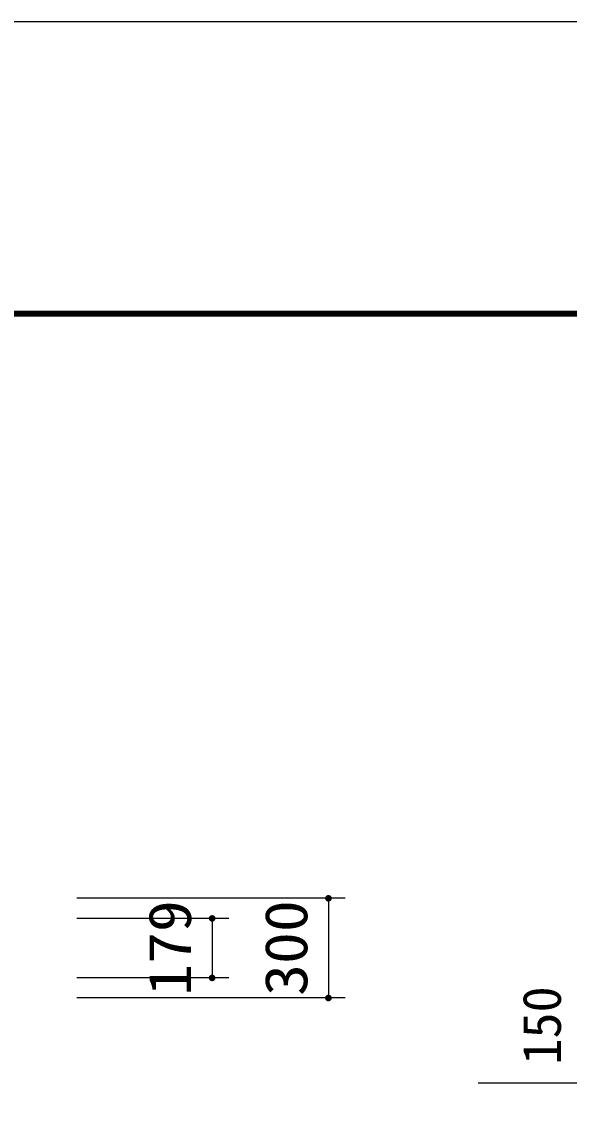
# Model space of a CAD drawing. Units: millimetres, scale not verified. Extents: x -14850 to 14850, y -10500 to 10500.
# Drawn here: x -1585 to 61, y 7195 to 10500 of the extents above; entities that cross this region are included whole.
import ezdxf
from ezdxf.enums import TextEntityAlignment as Align

# ---------------------------------------------------------------- set-up
doc = ezdxf.new("R2010")
doc.units = ezdxf.units.MM
doc.header["$LTSCALE"] = 50
for name, color, linetype, lineweight in [('0-0_製作', 5, 'Continuous', 25), ('0-4_文字', 5, 'Continuous', 25), ('0-5_図面枠', 7, 'Continuous', 25), ('0-6_Axis_waku', 7, 'Continuous', 25)]:
    doc.layers.add(name, color=color, linetype=linetype, lineweight=lineweight)
doc.styles.add('ＭＳ ゴシック', font='')
doc.styles.get('ＭＳ ゴシック').set_extended_font_data('MS Gothic')

msp = doc.modelspace()

# ---------------------------------------------------------------- linework, layer by layer
at = {"layer": '0-0_製作', "color": 2}
for p, q in [((-613.18, 7861.93), (-1420.38, 7861.93)), ((-663.18, 7861.93), (-663.18, 7561.93)), ((-963.18, 7801.43), (-1420.38, 7801.43)), ((-1013.18, 7801.43), (-1013.18, 7622.43)), ((-963.18, 7622.43), (-1420.38, 7622.43)), ((-613.18, 7561.93), (-1420.38, 7561.93))]:
    msp.add_line(p, q, dxfattribs=at)
at = {"layer": '0-0_製作'}
for points in [[(-663.18, 7861.93), (-672.23, 7866.19), (-671.62, 7867.29)], [(-663.18, 7861.93), (-671.62, 7867.29), (-670.89, 7868.31)], [(-663.18, 7861.93), (-670.89, 7868.31), (-670.03, 7869.22)], [(-663.18, 7861.93), (-670.03, 7869.22), (-669.06, 7870.02)], [(-663.18, 7861.93), (-669.06, 7870.02), (-668, 7870.69)], [(-663.18, 7861.93), (-668, 7870.69), (-666.86, 7871.23)], [(-663.18, 7861.93), (-666.86, 7871.23), (-665.67, 7871.62)], [(-663.18, 7871.93), (-665.67, 7871.62), (-664.43, 7871.85)], [(-663.18, 7861.93), (-665.67, 7871.62), (-663.18, 7871.93)], [(-662.55, 7871.91), (-663.18, 7861.93), (-663.18, 7871.93)], [(-661.31, 7871.75), (-663.18, 7861.93), (-662.55, 7871.91)], [(-660.09, 7871.44), (-663.18, 7861.93), (-661.31, 7871.75)], [(-658.92, 7870.98), (-663.18, 7861.93), (-660.09, 7871.44)], [(-657.82, 7870.37), (-663.18, 7861.93), (-658.92, 7870.98)], [(-656.81, 7869.64), (-663.18, 7861.93), (-657.82, 7870.37)], [(-655.89, 7868.78), (-663.18, 7861.93), (-656.81, 7869.64)], [(-655.09, 7867.81), (-663.18, 7861.93), (-655.89, 7868.78)], [(-654.42, 7866.75), (-663.18, 7861.93), (-655.09, 7867.81)], [(-663.18, 7861.93), (-673.18, 7861.93), (-673.16, 7862.56)], [(-663.18, 7861.93), (-673.1, 7860.68), (-673.18, 7861.93)], [(-663.18, 7861.93), (-673.16, 7862.56), (-673, 7863.81)], [(-663.18, 7851.93), (-673.1, 7860.68), (-663.18, 7861.93)], [(-663.18, 7851.93), (-672.87, 7859.44), (-673.1, 7860.68)], [(-663.18, 7861.93), (-673, 7863.81), (-672.69, 7865.02)], [(-663.18, 7851.93), (-672.48, 7858.25), (-672.87, 7859.44)], [(-663.18, 7861.93), (-672.69, 7865.02), (-672.23, 7866.19)], [(-663.18, 7851.93), (-671.94, 7857.11), (-672.48, 7858.25)], [(-663.18, 7851.93), (-671.27, 7856.05), (-671.94, 7857.11)], [(-663.18, 7851.93), (-670.47, 7855.09), (-671.27, 7856.05)], [(-663.18, 7851.93), (-669.55, 7854.23), (-670.47, 7855.09)], [(-663.18, 7851.93), (-668.54, 7853.49), (-669.55, 7854.23)], [(-663.18, 7851.93), (-667.44, 7852.88), (-668.54, 7853.49)], [(-663.18, 7851.93), (-666.27, 7852.42), (-667.44, 7852.88)], [(-663.18, 7851.93), (-665.05, 7852.11), (-666.27, 7852.42)], [(-663.18, 7851.93), (-663.81, 7851.95), (-665.05, 7852.11)], [(-653.88, 7865.61), (-663.18, 7861.93), (-654.42, 7866.75)], [(-653.49, 7864.42), (-663.18, 7861.93), (-653.88, 7865.61)], [(-653.26, 7863.18), (-663.18, 7861.93), (-653.49, 7864.42)], [(-653.18, 7861.93), (-663.18, 7861.93), (-653.26, 7863.18)], [(-653.18, 7861.93), (-663.18, 7851.93), (-663.18, 7861.93)], [(-653.2, 7861.3), (-663.18, 7851.93), (-653.18, 7861.93)], [(-653.36, 7860.06), (-663.18, 7851.93), (-653.2, 7861.3)], [(-653.67, 7858.84), (-663.18, 7851.93), (-653.36, 7860.06)], [(-654.13, 7857.67), (-663.18, 7851.93), (-653.67, 7858.84)], [(-654.74, 7856.57), (-663.18, 7851.93), (-654.13, 7857.67)], [(-655.48, 7855.56), (-663.18, 7851.93), (-654.74, 7856.57)], [(-656.33, 7854.64), (-663.18, 7851.93), (-655.48, 7855.56)], [(-657.3, 7853.84), (-663.18, 7851.93), (-656.33, 7854.64)], [(-658.36, 7853.17), (-663.18, 7851.93), (-657.3, 7853.84)], [(-659.5, 7852.63), (-663.18, 7851.93), (-658.36, 7853.17)], [(-660.69, 7852.25), (-663.18, 7851.93), (-659.5, 7852.63)], [(-661.93, 7852.01), (-663.18, 7851.93), (-660.69, 7852.25)], [(-1013.18, 7801.43), (-1023.18, 7801.43), (-1023.16, 7802.06)], [(-1013.18, 7801.43), (-1023.1, 7800.18), (-1023.18, 7801.43)], [(-1013.18, 7801.43), (-1023.16, 7802.06), (-1023, 7803.31)], [(-1013.18, 7801.43), (-1022.87, 7798.95), (-1023.1, 7800.18)], [(-1013.18, 7801.43), (-1023, 7803.31), (-1022.69, 7804.52)], [(-1013.18, 7791.43), (-1022.87, 7798.95), (-1013.18, 7801.43)], [(-1013.18, 7801.43), (-1022.69, 7804.52), (-1022.23, 7805.69)], [(-1013.18, 7801.43), (-1022.23, 7805.69), (-1021.62, 7806.79)], [(-1013.18, 7801.43), (-1021.62, 7806.79), (-1020.89, 7807.81)], [(-1013.18, 7801.43), (-1020.89, 7807.81), (-1020.03, 7808.72)], [(-1013.18, 7801.43), (-1020.03, 7808.72), (-1019.06, 7809.52)], [(-1013.18, 7801.43), (-1019.06, 7809.52), (-1018, 7810.2)], [(-1013.18, 7801.43), (-1018, 7810.2), (-1016.86, 7810.73)], [(-1013.18, 7811.43), (-1016.86, 7810.73), (-1015.67, 7811.12)], [(-1013.18, 7801.43), (-1016.86, 7810.73), (-1013.18, 7811.43)], [(-1013.18, 7811.43), (-1015.67, 7811.12), (-1014.43, 7811.35)], [(-1012.55, 7811.41), (-1013.18, 7801.43), (-1013.18, 7811.43)], [(-1011.31, 7811.26), (-1013.18, 7801.43), (-1012.55, 7811.41)], [(-1010.09, 7810.94), (-1013.18, 7801.43), (-1011.31, 7811.26)], [(-1008.92, 7810.48), (-1013.18, 7801.43), (-1010.09, 7810.94)], [(-1007.82, 7809.88), (-1013.18, 7801.43), (-1008.92, 7810.48)], [(-1006.81, 7809.14), (-1013.18, 7801.43), (-1007.82, 7809.88)], [(-1005.89, 7808.28), (-1013.18, 7801.43), (-1006.81, 7809.14)], [(-1005.09, 7807.31), (-1013.18, 7801.43), (-1005.89, 7808.28)], [(-1004.42, 7806.25), (-1013.18, 7801.43), (-1005.09, 7807.31)], [(-1003.88, 7805.11), (-1013.18, 7801.43), (-1004.42, 7806.25)], [(-1003.49, 7803.92), (-1013.18, 7801.43), (-1003.88, 7805.11)], [(-1003.26, 7802.69), (-1013.18, 7801.43), (-1003.49, 7803.92)], [(-1003.26, 7802.69), (-1003.18, 7801.43), (-1013.18, 7801.43)], [(-1003.18, 7801.43), (-1013.18, 7791.43), (-1013.18, 7801.43)], [(-1003.2, 7800.8), (-1013.18, 7791.43), (-1003.18, 7801.43)], [(-1013.18, 7791.43), (-1022.48, 7797.75), (-1022.87, 7798.95)], [(-1013.18, 7791.43), (-1021.94, 7796.61), (-1022.48, 7797.75)], [(-1013.18, 7791.43), (-1021.27, 7795.55), (-1021.94, 7796.61)], [(-1013.18, 7791.43), (-1020.47, 7794.59), (-1021.27, 7795.55)], [(-1013.18, 7791.43), (-1019.55, 7793.73), (-1020.47, 7794.59)], [(-1013.18, 7791.43), (-1018.54, 7792.99), (-1019.55, 7793.73)], [(-1013.18, 7791.43), (-1017.44, 7792.38), (-1018.54, 7792.99)], [(-1013.18, 7791.43), (-1016.27, 7791.92), (-1017.44, 7792.38)], [(-1013.18, 7791.43), (-1015.05, 7791.61), (-1016.27, 7791.92)], [(-1013.18, 7791.43), (-1013.81, 7791.45), (-1015.05, 7791.61)], [(-1003.36, 7799.56), (-1013.18, 7791.43), (-1003.2, 7800.8)], [(-1003.67, 7798.34), (-1013.18, 7791.43), (-1003.36, 7799.56)], [(-1004.13, 7797.17), (-1013.18, 7791.43), (-1003.67, 7798.34)], [(-1004.74, 7796.07), (-1013.18, 7791.43), (-1004.13, 7797.17)], [(-1005.48, 7795.06), (-1013.18, 7791.43), (-1004.74, 7796.07)], [(-1006.33, 7794.14), (-1013.18, 7791.43), (-1005.48, 7795.06)], [(-1007.3, 7793.34), (-1013.18, 7791.43), (-1006.33, 7794.14)], [(-1008.36, 7792.67), (-1013.18, 7791.43), (-1007.3, 7793.34)], [(-1009.5, 7792.13), (-1013.18, 7791.43), (-1008.36, 7792.67)], [(-1010.69, 7791.75), (-1013.18, 7791.43), (-1009.5, 7792.13)], [(-1010.69, 7791.75), (-1011.93, 7791.51), (-1013.18, 7791.43)], [(-1013.18, 7622.43), (-1023.18, 7622.43), (-1023.16, 7623.06)], [(-1013.18, 7622.43), (-1023.1, 7621.18), (-1023.18, 7622.43)], [(-1013.18, 7622.43), (-1023.16, 7623.06), (-1023, 7624.31)], [(-1013.18, 7622.43), (-1022.87, 7619.95), (-1023.1, 7621.18)], [(-1013.18, 7622.43), (-1023, 7624.31), (-1022.69, 7625.52)], [(-1013.18, 7612.43), (-1022.87, 7619.95), (-1013.18, 7622.43)], [(-1013.18, 7612.43), (-1022.48, 7618.75), (-1022.87, 7619.95)], [(-1013.18, 7622.43), (-1022.69, 7625.52), (-1022.23, 7626.69)], [(-1013.18, 7612.43), (-1021.94, 7617.61), (-1022.48, 7618.75)], [(-1013.18, 7622.43), (-1022.23, 7626.69), (-1021.62, 7627.79)], [(-1013.18, 7612.43), (-1021.27, 7616.55), (-1021.94, 7617.61)], [(-1013.18, 7622.43), (-1021.62, 7627.79), (-1020.89, 7628.81)], [(-1013.18, 7612.43), (-1020.47, 7615.59), (-1021.27, 7616.55)], [(-1013.18, 7622.43), (-1020.89, 7628.81), (-1020.03, 7629.72)], [(-1013.18, 7612.43), (-1019.55, 7614.73), (-1020.47, 7615.59)], [(-1013.18, 7622.43), (-1020.03, 7629.72), (-1019.06, 7630.52)], [(-1013.18, 7612.43), (-1018.54, 7613.99), (-1019.55, 7614.73)], [(-1013.18, 7622.43), (-1019.06, 7630.52), (-1018, 7631.2)], [(-1013.18, 7612.43), (-1017.44, 7613.38), (-1018.54, 7613.99)], [(-1013.18, 7622.43), (-1018, 7631.2), (-1016.86, 7631.73)], [(-1013.18, 7612.43), (-1016.27, 7612.92), (-1017.44, 7613.38)], [(-1013.18, 7632.43), (-1016.86, 7631.73), (-1015.67, 7632.12)], [(-1013.18, 7622.43), (-1016.86, 7631.73), (-1013.18, 7632.43)], [(-1013.18, 7612.43), (-1015.05, 7612.61), (-1016.27, 7612.92)], [(-1013.18, 7632.43), (-1015.67, 7632.12), (-1014.43, 7632.35)], [(-1013.18, 7612.43), (-1013.81, 7612.45), (-1015.05, 7612.61)], [(-1012.55, 7632.41), (-1013.18, 7622.43), (-1013.18, 7632.43)], [(-1011.31, 7632.26), (-1013.18, 7622.43), (-1012.55, 7632.41)], [(-1010.09, 7631.94), (-1013.18, 7622.43), (-1011.31, 7632.26)], [(-1008.92, 7631.48), (-1013.18, 7622.43), (-1010.09, 7631.94)], [(-1007.82, 7630.88), (-1013.18, 7622.43), (-1008.92, 7631.48)], [(-1006.81, 7630.14), (-1013.18, 7622.43), (-1007.82, 7630.88)], [(-1005.89, 7629.28), (-1013.18, 7622.43), (-1006.81, 7630.14)], [(-1005.09, 7628.31), (-1013.18, 7622.43), (-1005.89, 7629.28)], [(-1004.42, 7627.25), (-1013.18, 7622.43), (-1005.09, 7628.31)], [(-1003.88, 7626.11), (-1013.18, 7622.43), (-1004.42, 7627.25)], [(-1003.49, 7624.92), (-1013.18, 7622.43), (-1003.88, 7626.11)], [(-1003.26, 7623.69), (-1013.18, 7622.43), (-1003.49, 7624.92)], [(-1003.26, 7623.69), (-1003.18, 7622.43), (-1013.18, 7622.43)], [(-1003.18, 7622.43), (-1013.18, 7612.43), (-1013.18, 7622.43)], [(-1003.2, 7621.8), (-1013.18, 7612.43), (-1003.18, 7622.43)], [(-1003.36, 7620.56), (-1013.18, 7612.43), (-1003.2, 7621.8)], [(-1003.67, 7619.34), (-1013.18, 7612.43), (-1003.36, 7620.56)], [(-1004.13, 7618.17), (-1013.18, 7612.43), (-1003.67, 7619.34)], [(-1004.74, 7617.07), (-1013.18, 7612.43), (-1004.13, 7618.17)], [(-1005.48, 7616.06), (-1013.18, 7612.43), (-1004.74, 7617.07)], [(-1006.33, 7615.14), (-1013.18, 7612.43), (-1005.48, 7616.06)], [(-1007.3, 7614.34), (-1013.18, 7612.43), (-1006.33, 7615.14)], [(-1008.36, 7613.67), (-1013.18, 7612.43), (-1007.3, 7614.34)], [(-1009.5, 7613.13), (-1013.18, 7612.43), (-1008.36, 7613.67)], [(-1010.69, 7612.75), (-1013.18, 7612.43), (-1009.5, 7613.13)], [(-1010.69, 7612.75), (-1011.93, 7612.51), (-1013.18, 7612.43)], [(-663.18, 7561.93), (-670.03, 7569.22), (-669.06, 7570.02)], [(-663.18, 7561.93), (-669.06, 7570.02), (-668, 7570.7)], [(-663.18, 7561.93), (-668, 7570.7), (-666.86, 7571.23)], [(-663.18, 7561.93), (-666.86, 7571.23), (-665.67, 7571.62)], [(-663.18, 7571.93), (-665.67, 7571.62), (-664.43, 7571.85)], [(-663.18, 7561.93), (-665.67, 7571.62), (-663.18, 7571.93)], [(-662.55, 7571.91), (-663.18, 7561.93), (-663.18, 7571.93)], [(-661.31, 7571.76), (-663.18, 7561.93), (-662.55, 7571.91)], [(-660.09, 7571.44), (-663.18, 7561.93), (-661.31, 7571.76)], [(-658.92, 7570.98), (-663.18, 7561.93), (-660.09, 7571.44)], [(-657.82, 7570.38), (-663.18, 7561.93), (-658.92, 7570.98)], [(-656.81, 7569.64), (-663.18, 7561.93), (-657.82, 7570.38)], [(-655.89, 7568.78), (-663.18, 7561.93), (-656.81, 7569.64)], [(-663.18, 7561.93), (-673.18, 7561.93), (-673.16, 7562.56)], [(-663.18, 7561.93), (-673.1, 7560.68), (-673.18, 7561.93)], [(-663.18, 7561.93), (-673.16, 7562.56), (-673, 7563.81)], [(-663.18, 7551.93), (-673.1, 7560.68), (-663.18, 7561.93)], [(-663.18, 7551.93), (-672.87, 7559.45), (-673.1, 7560.68)], [(-663.18, 7561.93), (-673, 7563.81), (-672.69, 7565.02)], [(-663.18, 7551.93), (-672.48, 7558.25), (-672.87, 7559.45)], [(-663.18, 7561.93), (-672.69, 7565.02), (-672.23, 7566.19)], [(-663.18, 7551.93), (-671.94, 7557.12), (-672.48, 7558.25)], [(-663.18, 7561.93), (-672.23, 7566.19), (-671.62, 7567.29)], [(-663.18, 7551.93), (-671.27, 7556.06), (-671.94, 7557.12)], [(-663.18, 7561.93), (-671.62, 7567.29), (-670.89, 7568.31)], [(-663.18, 7551.93), (-670.47, 7555.09), (-671.27, 7556.06)], [(-663.18, 7561.93), (-670.89, 7568.31), (-670.03, 7569.22)], [(-663.18, 7551.93), (-669.55, 7554.23), (-670.47, 7555.09)], [(-663.18, 7551.93), (-668.54, 7553.49), (-669.55, 7554.23)], [(-663.18, 7551.93), (-667.44, 7552.88), (-668.54, 7553.49)], [(-663.18, 7551.93), (-666.27, 7552.42), (-667.44, 7552.88)], [(-663.18, 7551.93), (-665.05, 7552.11), (-666.27, 7552.42)], [(-663.18, 7551.93), (-663.81, 7551.95), (-665.05, 7552.11)], [(-655.09, 7567.81), (-663.18, 7561.93), (-655.89, 7568.78)], [(-654.42, 7566.75), (-663.18, 7561.93), (-655.09, 7567.81)], [(-653.88, 7565.61), (-663.18, 7561.93), (-654.42, 7566.75)], [(-653.49, 7564.42), (-663.18, 7561.93), (-653.88, 7565.61)], [(-653.26, 7563.19), (-663.18, 7561.93), (-653.49, 7564.42)], [(-653.18, 7561.93), (-663.18, 7561.93), (-653.26, 7563.19)], [(-653.18, 7561.93), (-663.18, 7551.93), (-663.18, 7561.93)], [(-653.2, 7561.31), (-663.18, 7551.93), (-653.18, 7561.93)], [(-653.36, 7560.06), (-663.18, 7551.93), (-653.2, 7561.31)], [(-653.67, 7558.84), (-663.18, 7551.93), (-653.36, 7560.06)], [(-654.13, 7557.68), (-663.18, 7551.93), (-653.67, 7558.84)], [(-654.74, 7556.57), (-663.18, 7551.93), (-654.13, 7557.68)], [(-655.48, 7555.56), (-663.18, 7551.93), (-654.74, 7556.57)], [(-656.33, 7554.64), (-663.18, 7551.93), (-655.48, 7555.56)], [(-657.3, 7553.84), (-663.18, 7551.93), (-656.33, 7554.64)], [(-658.36, 7553.17), (-663.18, 7551.93), (-657.3, 7553.84)], [(-659.5, 7552.64), (-663.18, 7551.93), (-658.36, 7553.17)], [(-660.69, 7552.25), (-663.18, 7551.93), (-659.5, 7552.64)], [(-661.93, 7552.01), (-663.18, 7551.93), (-660.69, 7552.25)]]:
    msp.add_solid(points, dxfattribs=at)
at = {"layer": '0-4_文字', "color": 3}
msp.add_line((-212.69, 7306.46), (2530.48, 7306.46), dxfattribs=at)
at = {"layer": '0-5_図面枠'}
msp.add_lwpolyline([(-14850, -10500), (14850, -10500), (14850, 10500), (-14850, 10500)], close=True, dxfattribs=at)
at = {"layer": '0-6_Axis_waku'}
for p, q in [((-12964, 9629), (14014, 9629)), ((-12963, 9628), (14013, 9628)), ((-12962, 9627), (14012, 9627)), ((-12961, 9626), (14011, 9626)), ((-12960, 9625), (14010, 9625)), ((-12959, 9624), (14009, 9624)), ((-12958, 9623), (14008, 9623)), ((-12957, 9622), (14007, 9622)), ((-12956, 9621), (14006, 9621)), ((-12955, 9620), (14005, 9620)), ((-12954, 9619), (14004, 9619)), ((-12953, 9618), (14003, 9618)), ((-12952, 9617), (14002, 9617)), ((-12951, 9616), (14001, 9616)), ((-12950, 9615), (14000, 9615))]:
    msp.add_line(p, q, dxfattribs=at)

# ---------------------------------------------------------------- texts
at = {"layer": '0-0_製作', "color": 4, "style": 'ＭＳ ゴシック', "width": 1.1}
for s, p in [('179', (-1038.18, 7568.18)), ('300', (-688.18, 7568.18))]:
    msp.add_text(s, height=128.4, rotation=90, dxfattribs=at).set_placement(p, align=Align.BOTTOM_LEFT)
at = {"layer": '0-4_文字', "color": 4, "style": 'ＭＳ ゴシック'}
msp.add_text('150', height=115.5, rotation=90, dxfattribs=at).set_placement((71.01, 7361.38), align=Align.BOTTOM_LEFT)

doc.saveas('drawing.dxf')
